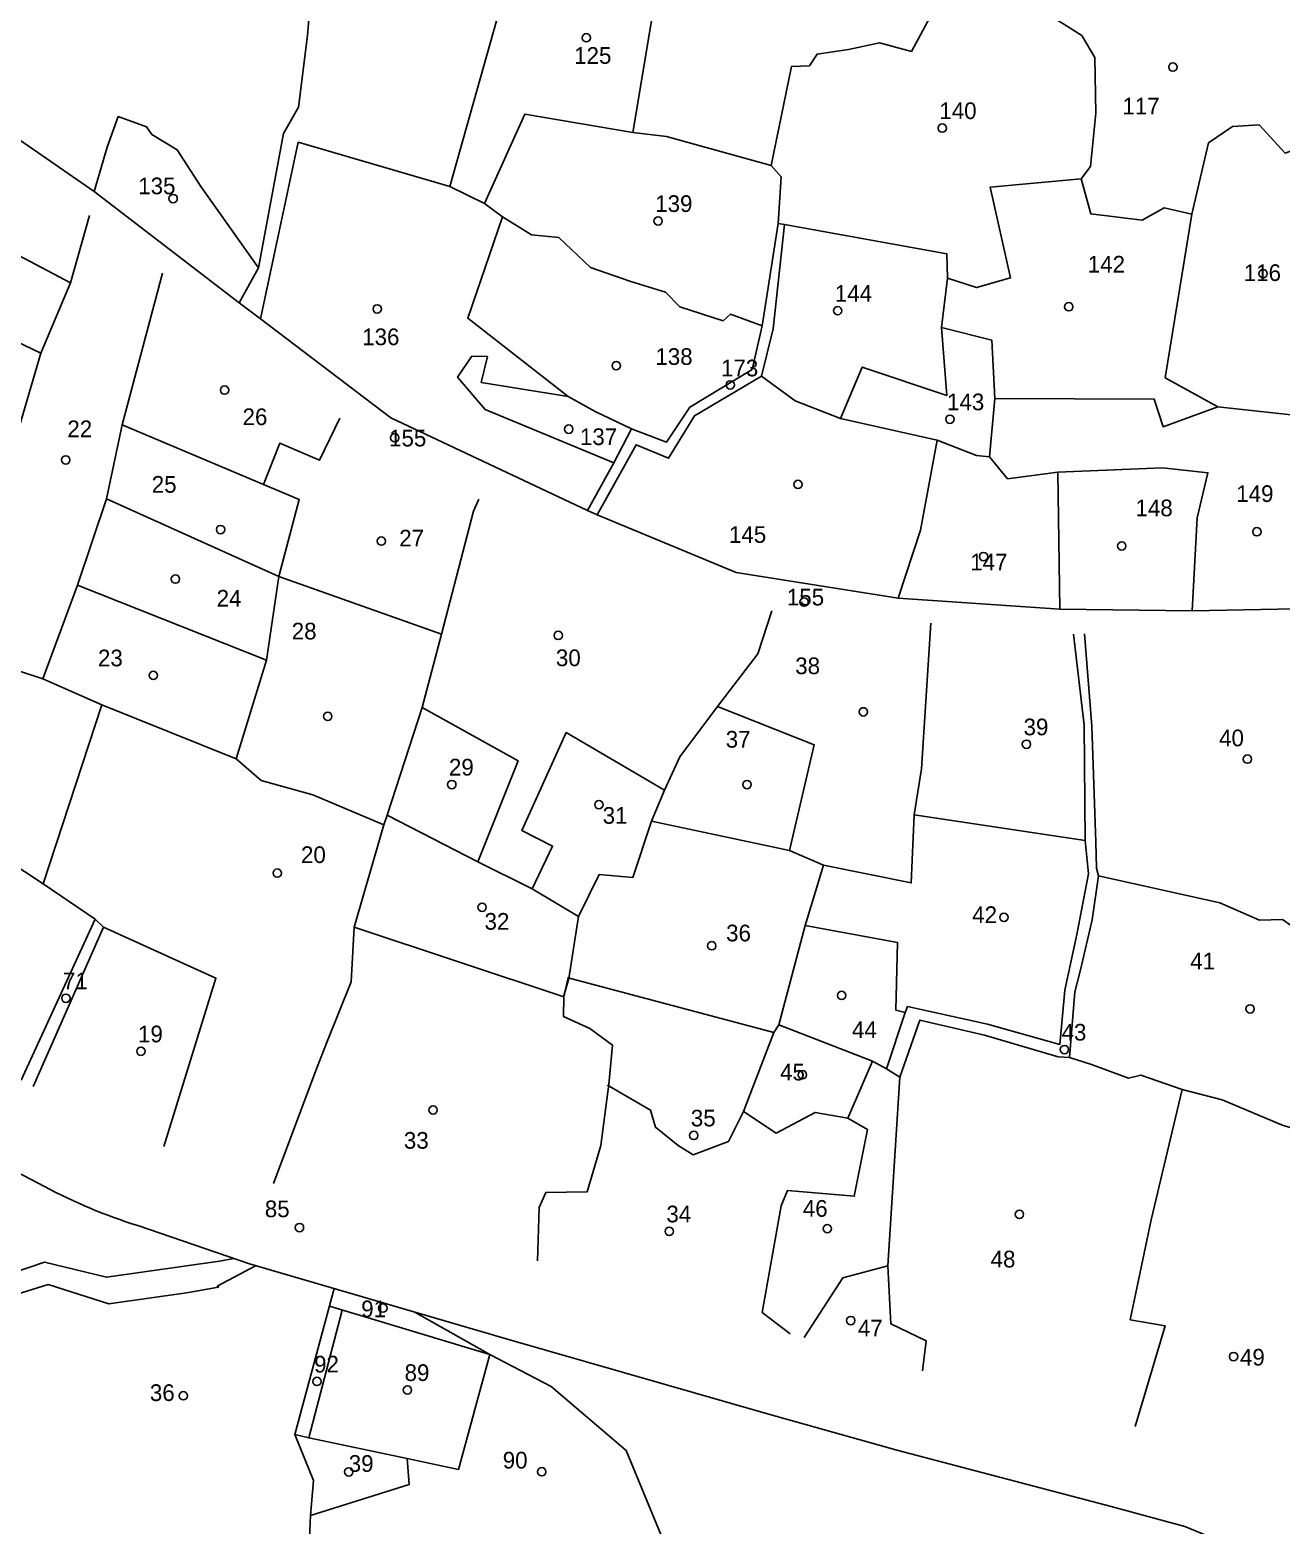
# Model space of a CAD drawing. Extents: x 176571 to 180224, y 250857 to 253450.
# Drawn here: x 178553.2 to 178853, y 251754 to 252112.3 of the extents above; entities that cross this region are included whole.
import ezdxf
from ezdxf.enums import TextEntityAlignment as Align

# ---------------------------------------------------------------- set-up
doc = ezdxf.new("R2010")
doc.units = 0
for name, color, linetype in [('1602', 240, 'Continuous'), ('1603', 240, 'Continuous'), ('A_POINTS', 252, 'Continuous')]:
    doc.layers.add(name, color=color, linetype=linetype)
doc.styles.add('HEBTXT', font='hebtxt.shx')

# ---------------------------------------------------------------- blocks, each defined once
blk = doc.blocks.new('1603')
at = {"layer": 'A_POINTS'}
blk.add_circle((0, 0), 0.25, dxfattribs=at)
at = {"style": 'HEBTXT'}
blk.add_attdef('PARCEL_NUM', text='', height=2, dxfattribs=at).set_placement((0, 1), align=Align.CENTER)
at = {"style": 'HEBTXT', "flags": 1}
blk.add_attdef('LOT_NUM', text='', height=2, dxfattribs=at).set_placement((0, -2.5), align=Align.CENTER)

msp = doc.modelspace()

# ---------------------------------------------------------------- linework, layer by layer
at = {"layer": '1602'}
for points in [[(178632.32, 252207.51), (178630.3, 252202.2), (178629.44, 252193.93), (178628.56, 252184.36), (178625.73, 252177.15), (178625.39, 252169.26), (178624.05, 252157.49), (178622.72, 252149.36), (178622.08, 252144.85), (178622.33, 252134.59), (178621.46, 252127.22), (178620.24, 252117.78), (178619.67, 252110.97), (178617.57, 252093.78), (178613.93, 252087.48), (178608, 252055.3), (178603.36, 252046.92), (178568.58, 252073.62), (178540.21, 252093.13)], [(178720.12, 252179.85), (178710.06, 252161.98), (178697.67, 252087.73)], [(178678.86, 252159.35), (178666.6, 252130.31), (178660.27, 252120.02), (178665.84, 252117.59), (178653.79, 252074.79), (178662.11, 252070.68)], [(178891.43, 252148.68), (178886.15, 252148.27), (178883.11, 252144.44), (178879.22, 252142.58), (178874.47, 252143.09), (178868.81, 252141.19), (178867.29, 252136.06), (178866.72, 252135.95), (178854.88, 252134.97), (178845.58, 252135.25), (178807.45, 252128.8), (178807.88, 252123.95), (178798.27, 252123.15), (178795.49, 252117.12), (178805.26, 252110.97), (178808.38, 252105.72), (178808.62, 252092.34), (178807.35, 252079.6), (178805.12, 252076.65), (178807.37, 252068.23), (178819.66, 252066.69), (178824.94, 252069.68), (178831.6, 252068.14)], [(178780.7, 252120.4), (178770.45, 252118.25), (178764.45, 252107.16), (178756.78, 252109.25), (178749.31, 252107.64), (178741.82, 252106.52), (178739.98, 252103.72), (178735.68, 252103.58), (178730.79, 252079.79), (178733.18, 252077.1), (178732.48, 252065.94), (178728.66, 252041.43), (178726.23, 252030.97), (178711.35, 252021.93), (178705.72, 252013.54), (178697.31, 252016.69), (178693.12, 252008.53), (178686.8, 251997.16)], [(178608, 252055.3), (178594.13, 252074.78), (178588.51, 252083.62), (178582.43, 252087.27), (178581.16, 252089.11), (178574.32, 252091.54), (178571.71, 252084.23), (178568.58, 252073.62)], [(178730.79, 252079.79), (178705.69, 252086.78), (178697.67, 252087.73), (178671.78, 252092.12), (178662.11, 252070.68), (178666.46, 252067.54), (178673.39, 252063.2), (178679.89, 252062.57), (178687.48, 252055.38), (178697.22, 252052.04), (178705.45, 252049.49), (178708.93, 252045.92), (178719.28, 252042.57), (178721.06, 252044.19), (178728.66, 252041.43)], [(178865.73, 252087.22), (178853.95, 252082.77), (178847.72, 252089.58), (178841.33, 252089.19), (178835.58, 252085.23), (178831.6, 252068.14), (178825.19, 252028.95), (178837.86, 252022.02), (178855.37, 252020.06)], [(178653.79, 252074.79), (178617.51, 252085.41), (178608.42, 252043.07)], [(178805.12, 252076.65), (178783.28, 252074.66), (178788.16, 252052.88), (178780.04, 252050.56), (178773.04, 252052.86)], [(178562.93, 252051.73), (178539.27, 252064.14), (178517.12, 252072.31)], [(178567.46, 252067.81), (178562.93, 252051.73), (178555.78, 252034.81), (178550.23, 252015.72), (178543.61, 251992.83), (178543, 251988.17), (178535.42, 251972.16), (178532.71, 251965.93), (178523.16, 251937.49)], [(178666.46, 252067.54), (178658.1, 252043.22), (178682.2, 252024.44), (178688.67, 252020.87), (178697.31, 252016.69)], [(178733.97, 252065.68), (178731.31, 252040.71), (178728.47, 252029.33), (178712.47, 252019.81), (178706.21, 252009.68), (178698.46, 252012.88), (178689.13, 251996.13)], [(178732.48, 252065.94), (178733.97, 252065.68), (178772.91, 252058.62), (178773.04, 252052.86), (178771.59, 252041.01), (178772.91, 252024.71), (178752.61, 252031.51), (178747.44, 252019.22), (178736.57, 252023.41), (178728.47, 252029.33)], [(178555.78, 252034.81), (178530.89, 252046.72), (178513.24, 252052.17)], [(178584.93, 252054), (178575.33, 252017.64), (178571.53, 251999.97), (178564.61, 251979.22), (178556.32, 251956.78)], [(178603.36, 252046.92), (178608.42, 252043.07), (178639.7, 252019.31), (178686.8, 251997.16), (178689.13, 251996.13), (178722.39, 251982.3), (178761.26, 251976.11), (178800.01, 251973.51), (178831.66, 251973.06), (178860.44, 251973.65)], [(178771.59, 252041.01), (178783.66, 252037.97), (178784.36, 252023.98), (178783.12, 252010), (178779.98, 252010.32), (178770.54, 252014), (178747.44, 252019.22)], [(178682.2, 252024.44), (178661.34, 252027.84), (178662.82, 252034.05), (178659.07, 252034.12), (178655.68, 252029.09), (178662.24, 252021.32), (178693.12, 252008.53)], [(178837.86, 252022.02), (178824.73, 252017.21), (178822.59, 252023.81), (178784.36, 252023.98)], [(178627.48, 252019.26), (178622.62, 252009.21), (178613.05, 252013.26), (178609.19, 252003.39), (178617.75, 251999.74), (178612.83, 251981.33), (178609.85, 251961.28), (178602.59, 251937.64)], [(178609.19, 252003.39), (178575.33, 252017.64)], [(178770.54, 252014), (178766.55, 251992.4), (178761.26, 251976.11)], [(178783.12, 252010), (178787.44, 252004.7), (178799.49, 252006.34), (178824.6, 252007.35), (178835.46, 252006.18), (178832.84, 251995.38), (178831.66, 251973.06)], [(178799.49, 252006.34), (178800.01, 251973.51)], [(178651.79, 251967.51), (178612.83, 251981.33), (178571.53, 251999.97)], [(178660.77, 251999.82), (178659.47, 251996.98), (178651.79, 251967.51), (178647.19, 251949.95), (178638.83, 251924.13), (178638, 251921.81), (178630.93, 251897.25), (178630.14, 251884.2), (178624.29, 251869.45), (178621.46, 251862.28), (178611.53, 251835.8)], [(178609.85, 251961.28), (178564.61, 251979.22)], [(178769.03, 251970.12), (178766.85, 251935.21), (178765.06, 251924.18), (178764.37, 251907.89), (178743.37, 251912.17), (178735.19, 251915.68), (178702.13, 251922.67), (178705.26, 251930.09), (178708.95, 251938.08), (178717.97, 251950.19), (178727.63, 251962.75), (178730.98, 251973.12)], [(178638, 251921.81), (178621, 251928.98), (178608.61, 251932.44), (178602.59, 251937.64), (178570.43, 251950.55), (178556.32, 251956.78), (178537.49, 251962.94), (178532.71, 251965.93)], [(178803.22, 251967.47), (178805.77, 251945.71), (178806.01, 251918.06), (178806.83, 251910.04), (178804.04, 251895.49), (178801.18, 251882.18), (178800.01, 251869.18), (178782.6, 251874.05), (178763.48, 251878.22), (178762.91, 251876.84), (178758.45, 251863.31)], [(178805.9, 251967.59), (178807.66, 251945.41), (178808.63, 251917.63), (178808.76, 251911.42), (178809.25, 251909.59), (178807.68, 251899), (178804.93, 251887.02), (178803.55, 251881.8), (178802.3, 251866.04), (178799.54, 251866.18), (178781.92, 251871.37), (178766.46, 251875.01), (178761.67, 251861.3), (178758.75, 251816.09), (178759.49, 251802.16), (178767.97, 251798.1), (178767.09, 251790.97)], [(178570.43, 251950.55), (178556.38, 251907.68)], [(178660.5, 251912.92), (178670.16, 251937.13), (178647.19, 251949.95)], [(178717.97, 251950.19), (178741.11, 251940.99), (178735.19, 251915.68)], [(178705.26, 251930.09), (178681.66, 251943.92), (178671.07, 251920.42), (178678.45, 251916.69), (178673.52, 251906.48)], [(178585.27, 251844.74), (178597.77, 251885.03), (178570.8, 251897.24), (178568.85, 251899.2), (178556.38, 251907.68), (178542.91, 251916.5), (178527.37, 251926.19), (178520.53, 251930.03), (178514.89, 251920.39), (178504.84, 251924.23), (178490.88, 251891.04)], [(178684.66, 251899.8), (178673.52, 251906.48), (178660.5, 251912.92), (178638.83, 251924.13)], [(178702.13, 251922.67), (178697.66, 251909.14), (178689.59, 251909.88), (178684.66, 251899.8), (178682.34, 251884.97), (178681.05, 251880.57), (178681.11, 251880.54)], [(178806.01, 251918.06), (178765.06, 251924.18)], [(178743.37, 251912.17), (178738.93, 251897.65), (178732.66, 251873.89)], [(178809.25, 251909.59), (178838.29, 251903.08), (178847.82, 251898.95), (178853.32, 251899.08), (178855.49, 251897.59), (178861.92, 251897.08), (178870.41, 251896.42), (178880.47, 251895.28), (178890.01, 251893.91), (178895.23, 251892.65), (178895.5, 251891.34), (178893.68, 251886.61), (178884, 251860.98), (178878.14, 251845.88), (178877.71, 251842.43), (178859.03, 251795.76), (178884.77, 251790.97), (178928.49, 251790.05), (178940.85, 251788.57)], [(178568.85, 251899.2), (178551.09, 251860.58)], [(178570.8, 251897.24), (178554.01, 251859.06)], [(178761.67, 251861.3), (178758.45, 251863.31), (178755.06, 251865.13), (178732.66, 251873.89), (178731.44, 251872), (178682.16, 251885.14), (178681.11, 251880.54), (178630.93, 251897.25)], [(178762.91, 251876.84), (178760.71, 251877.34), (178761.08, 251893.58), (178738.93, 251897.65)], [(178681.11, 251880.54), (178681.05, 251875.83), (178687.38, 251873), (178692.82, 251869), (178691.93, 251859.62), (178689.96, 251844.93), (178686.71, 251833.87), (178676.85, 251833.69), (178675.24, 251830.06), (178674.83, 251817.26)], [(178749.2, 251851.5), (178741.37, 251852.86), (178732.01, 251847.92), (178724.21, 251853.1), (178731.44, 251872)], [(178755.06, 251865.13), (178749.2, 251851.5), (178753.88, 251848.77), (178750.72, 251832.76), (178734.73, 251834.17), (178733.24, 251830.47), (178728.67, 251804.92), (178735.35, 251799.83)], [(178877.71, 251842.43), (178864.91, 251846.51), (178853.51, 251849.77), (178838.85, 251855.89), (178829.26, 251858.4), (178819.35, 251861.82), (178816.4, 251861.08), (178807.57, 251864.39), (178802.3, 251866.04)], [(178724.21, 251853.1), (178720.55, 251845.93), (178712.15, 251842.71), (178708.56, 251844.98), (178703.08, 251849.31), (178701.91, 251853.43), (178691.57, 251859.41), (178691.57, 251859.41)], [(178829.26, 251858.4), (178821.88, 251827.14), (178816.84, 251803.17), (178825.2, 251801.72), (178818.01, 251777.57)], [(178602.08, 251817.89), (178598.63, 251817.22), (178571.53, 251813.37), (178556.73, 251816.98), (178549.15, 251814.41)], [(178548.66, 251808.82), (178557.61, 251811.62), (178572.1, 251806.96), (178590.73, 251809.66), (178598.42, 251810.99), (178598.07, 251811.22), (178607.41, 251816.15)], [(178758.75, 251816.09), (178747.99, 251813.25), (178738.68, 251798.9)], [(178626.12, 251810.67), (178616.65, 251775.71), (178621.16, 251764.63), (178620.42, 251756.25), (178620.13, 251749.19)], [(178624.96, 251806.42), (178663.36, 251794.84), (178655.92, 251767.32), (178643.56, 251769.93), (178620, 251774.84), (178616.65, 251775.71)], [(178628.04, 251805.49), (178620, 251774.84)], [(178645.26, 251805.07), (178663.36, 251794.84), (178678.13, 251787.15), (178696.05, 251771.86), (178708.89, 251740.67)], [(178643.56, 251769.93), (178644.04, 251763.65), (178620.42, 251756.25)]]:
    msp.add_lwpolyline(points, dxfattribs=at)
msp.add_lwpolyline([(178545, 251841.2), (178556.72, 251835.09, 0.046281), (178579.05, 251825.73), (178605.83, 251816.61), (178668.45, 251798.28), (178729.89, 251780.59), (178761.24, 251771.83), (178812.28, 251758.4), (178829.95, 251753.66), (178841.34, 251748.88, 0.148287), (178880.22, 251741), (178903.56, 251740.55), (178915.82, 251741.04)], format="xyb", dxfattribs=at)

# ---------------------------------------------------------------- block references
at = {"layer": '1603'}
ref = msp.add_blockref('1603', (178686.52, 252110.43), dxfattribs=dict(at, xscale=4, yscale=4, zscale=4))
ref.add_attrib('PARCEL_NUM', '125', (178683.6, 252104.19), dxfattribs={"layer": '0', "height": 4, "style": 'HEBTXT'})
ref = msp.add_blockref('1603', (178827.07, 252103.42), dxfattribs=dict(at, xscale=4, yscale=4, zscale=4))
ref.add_attrib('PARCEL_NUM', '117', (178814.96, 252092.07), dxfattribs={"layer": '0', "height": 4, "style": 'HEBTXT'})
ref = msp.add_blockref('1603', (178771.79, 252088.8), dxfattribs=dict(at, xscale=4, yscale=4, zscale=4))
ref.add_attrib('PARCEL_NUM', '140', (178771.1, 252090.95), dxfattribs={"layer": '0', "height": 4, "style": 'HEBTXT'})
ref = msp.add_blockref('1603', (178587.52, 252071.91), dxfattribs=dict(at, xscale=4, yscale=4, zscale=4))
ref.add_attrib('PARCEL_NUM', '135', (178579.15, 252072.93), dxfattribs={"layer": '0', "height": 4, "style": 'HEBTXT'})
ref = msp.add_blockref('1603', (178703.71, 252066.53), dxfattribs=dict(at, xscale=4, yscale=4, zscale=4))
ref.add_attrib('PARCEL_NUM', '139', (178703.02, 252068.69), dxfattribs={"layer": '0', "height": 4, "style": 'HEBTXT'})
ref = msp.add_blockref('1603', (178802.1, 252045.96), dxfattribs=dict(at, xscale=4, yscale=4, zscale=4))
ref.add_attrib('PARCEL_NUM', '142', (178806.66, 252054.16), dxfattribs={"layer": '0', "height": 4, "style": 'HEBTXT'})
ref = msp.add_blockref('1603', (178848.68, 252053.9), dxfattribs=dict(at, xscale=4, yscale=4, zscale=4))
ref.add_attrib('PARCEL_NUM', '116', (178844.04, 252052.14), dxfattribs={"layer": '0', "height": 4, "style": 'HEBTXT'})
ref = msp.add_blockref('1603', (178746.75, 252045.03), dxfattribs=dict(at, xscale=4, yscale=4, zscale=4))
ref.add_attrib('PARCEL_NUM', '144', (178746.06, 252047.18), dxfattribs={"layer": '0', "height": 4, "style": 'HEBTXT'})
ref = msp.add_blockref('1603', (178636.41, 252045.45), dxfattribs=dict(at, xscale=4, yscale=4, zscale=4))
ref.add_attrib('PARCEL_NUM', '136', (178632.81, 252036.76), dxfattribs={"layer": '0', "height": 4, "style": 'HEBTXT'})
ref = msp.add_blockref('1603', (178693.68, 252031.86), dxfattribs=dict(at, xscale=4, yscale=4, zscale=4))
ref.add_attrib('PARCEL_NUM', '138', (178703.06, 252032.03), dxfattribs={"layer": '0', "height": 4, "style": 'HEBTXT'})
ref = msp.add_blockref('1603', (178721, 252027.25), dxfattribs=dict(at, xscale=4, yscale=4, zscale=4))
ref.add_attrib('PARCEL_NUM', '173', (178718.79, 252029.29), dxfattribs={"layer": '0', "height": 4, "style": 'HEBTXT'})
ref = msp.add_blockref('1603', (178599.84, 252026), dxfattribs=dict(at, xscale=4, yscale=4, zscale=4))
ref.add_attrib('PARCEL_NUM', '26', (178604.15, 252017.6), dxfattribs={"layer": '0', "height": 4, "style": 'HEBTXT'})
ref = msp.add_blockref('1603', (178773.64, 252019), dxfattribs=dict(at, xscale=4, yscale=4, zscale=4))
ref.add_attrib('PARCEL_NUM', '143', (178772.94, 252021.16), dxfattribs={"layer": '0', "height": 4, "style": 'HEBTXT'})
ref = msp.add_blockref('1603', (178561.8, 252009.27), dxfattribs=dict(at, xscale=4, yscale=4, zscale=4))
ref.add_attrib('PARCEL_NUM', '22', (178562.17, 252014.71), dxfattribs={"layer": '0', "height": 4, "style": 'HEBTXT'})
ref = msp.add_blockref('1603', (178640.61, 252014.58), dxfattribs=dict(at, xscale=4, yscale=4, zscale=4))
ref.add_attrib('PARCEL_NUM', '155', (178639.25, 252012.49), dxfattribs={"layer": '0', "height": 4, "style": 'HEBTXT'})
ref = msp.add_blockref('1603', (178682.31, 252016.63), dxfattribs=dict(at, xscale=4, yscale=4, zscale=4))
ref.add_attrib('PARCEL_NUM', '137', (178684.98, 252012.82), dxfattribs={"layer": '0', "height": 4, "style": 'HEBTXT'})
ref = msp.add_blockref('1603', (178598.88, 251992.56), dxfattribs=dict(at, xscale=4, yscale=4, zscale=4))
ref.add_attrib('PARCEL_NUM', '25', (178582.39, 252001.4), dxfattribs={"layer": '0', "height": 4, "style": 'HEBTXT'})
ref = msp.add_blockref('1603', (178737.23, 252003.38), dxfattribs=dict(at, xscale=4, yscale=4, zscale=4))
ref.add_attrib('PARCEL_NUM', '145', (178720.69, 251989.38), dxfattribs={"layer": '0', "height": 4, "style": 'HEBTXT'})
ref = msp.add_blockref('1603', (178847.2, 251992.04), dxfattribs=dict(at, xscale=4, yscale=4, zscale=4))
ref.add_attrib('PARCEL_NUM', '149', (178842.24, 251999.18), dxfattribs={"layer": '0', "height": 4, "style": 'HEBTXT'})
ref = msp.add_blockref('1603', (178814.8, 251988.63), dxfattribs=dict(at, xscale=4, yscale=4, zscale=4))
ref.add_attrib('PARCEL_NUM', '148', (178818.1, 251995.75), dxfattribs={"layer": '0', "height": 4, "style": 'HEBTXT'})
ref = msp.add_blockref('1603', (178637.4, 251989.79), dxfattribs=dict(at, xscale=4, yscale=4, zscale=4))
ref.add_attrib('PARCEL_NUM', '27', (178641.69, 251988.52), dxfattribs={"layer": '0', "height": 4, "style": 'HEBTXT'})
ref = msp.add_blockref('1603', (178781.69, 251986.09), dxfattribs=dict(at, xscale=4, yscale=4, zscale=4))
ref.add_attrib('PARCEL_NUM', '147', (178778.5, 251982.78), dxfattribs={"layer": '0', "height": 4, "style": 'HEBTXT'})
ref = msp.add_blockref('1603', (178588.07, 251980.7), dxfattribs=dict(at, xscale=4, yscale=4, zscale=4))
ref.add_attrib('PARCEL_NUM', '24', (178597.94, 251974.1), dxfattribs={"layer": '0', "height": 4, "style": 'HEBTXT'})
ref = msp.add_blockref('1603', (178738.71, 251975.19), dxfattribs=dict(at, xscale=4, yscale=4, zscale=4))
ref.add_attrib('PARCEL_NUM', '155', (178734.57, 251974.37), dxfattribs={"layer": '0', "height": 4, "style": 'HEBTXT'})
ref = msp.add_blockref('1603', (178624.56, 251947.8), dxfattribs=dict(at, xscale=4, yscale=4, zscale=4))
ref.add_attrib('PARCEL_NUM', '28', (178615.93, 251966.23), dxfattribs={"layer": '0', "height": 4, "style": 'HEBTXT'})
ref = msp.add_blockref('1603', (178679.78, 251967.18), dxfattribs=dict(at, xscale=4, yscale=4, zscale=4))
ref.add_attrib('PARCEL_NUM', '30', (178679.23, 251959.83), dxfattribs={"layer": '0', "height": 4, "style": 'HEBTXT'})
ref = msp.add_blockref('1603', (178582.77, 251957.62), dxfattribs=dict(at, xscale=4, yscale=4, zscale=4))
ref.add_attrib('PARCEL_NUM', '23', (178569.5, 251959.79), dxfattribs={"layer": '0', "height": 4, "style": 'HEBTXT'})
ref = msp.add_blockref('1603', (178752.88, 251948.88), dxfattribs=dict(at, xscale=4, yscale=4, zscale=4))
ref.add_attrib('PARCEL_NUM', '38', (178736.57, 251957.91), dxfattribs={"layer": '0', "height": 4, "style": 'HEBTXT'})
ref = msp.add_blockref('1603', (178791.98, 251941.11), dxfattribs=dict(at, xscale=4, yscale=4, zscale=4))
ref.add_attrib('PARCEL_NUM', '39', (178791.28, 251943.26), dxfattribs={"layer": '0', "height": 4, "style": 'HEBTXT'})
ref = msp.add_blockref('1603', (178725.02, 251931.45), dxfattribs=dict(at, xscale=4, yscale=4, zscale=4))
ref.add_attrib('PARCEL_NUM', '37', (178719.91, 251940.3), dxfattribs={"layer": '0', "height": 4, "style": 'HEBTXT'})
ref = msp.add_blockref('1603', (178844.91, 251937.55), dxfattribs=dict(at, xscale=4, yscale=4, zscale=4))
ref.add_attrib('PARCEL_NUM', '40', (178838.13, 251940.62), dxfattribs={"layer": '0', "height": 4, "style": 'HEBTXT'})
ref = msp.add_blockref('1603', (178654.29, 251931.46), dxfattribs=dict(at, xscale=4, yscale=4, zscale=4))
ref.add_attrib('PARCEL_NUM', '29', (178653.6, 251933.62), dxfattribs={"layer": '0', "height": 4, "style": 'HEBTXT'})
ref = msp.add_blockref('1603', (178689.54, 251926.64), dxfattribs=dict(at, xscale=4, yscale=4, zscale=4))
ref.add_attrib('PARCEL_NUM', '31', (178690.44, 251922.05), dxfattribs={"layer": '0', "height": 4, "style": 'HEBTXT'})
ref = msp.add_blockref('1603', (178612.47, 251910.24), dxfattribs=dict(at, xscale=4, yscale=4, zscale=4))
ref.add_attrib('PARCEL_NUM', '20', (178618.15, 251912.64), dxfattribs={"layer": '0', "height": 4, "style": 'HEBTXT'})
ref = msp.add_blockref('1603', (178661.55, 251902.03), dxfattribs=dict(at, xscale=4, yscale=4, zscale=4))
ref.add_attrib('PARCEL_NUM', '32', (178662.13, 251896.66), dxfattribs={"layer": '0', "height": 4, "style": 'HEBTXT'})
ref = msp.add_blockref('1603', (178786.57, 251899.62), dxfattribs=dict(at, xscale=4, yscale=4, zscale=4))
ref.add_attrib('PARCEL_NUM', '42', (178778.98, 251898.26), dxfattribs={"layer": '0', "height": 4, "style": 'HEBTXT'})
ref = msp.add_blockref('1603', (178716.58, 251892.82), dxfattribs=dict(at, xscale=4, yscale=4, zscale=4))
ref.add_attrib('PARCEL_NUM', '36', (178720.01, 251893.87), dxfattribs={"layer": '0', "height": 4, "style": 'HEBTXT'})
ref = msp.add_blockref('1603', (178845.55, 251877.69), dxfattribs=dict(at, xscale=4, yscale=4, zscale=4))
ref.add_attrib('PARCEL_NUM', '41', (178831.22, 251887.15), dxfattribs={"layer": '0', "height": 4, "style": 'HEBTXT'})
ref = msp.add_blockref('1603', (178561.81, 251880.23), dxfattribs=dict(at, xscale=4, yscale=4, zscale=4))
ref.add_attrib('PARCEL_NUM', '71', (178561.12, 251882.39), dxfattribs={"layer": '0', "height": 4, "style": 'HEBTXT'})
ref = msp.add_blockref('1603', (178747.69, 251880.92), dxfattribs=dict(at, xscale=4, yscale=4, zscale=4))
ref.add_attrib('PARCEL_NUM', '44', (178750.18, 251870.71), dxfattribs={"layer": '0', "height": 4, "style": 'HEBTXT'})
ref = msp.add_blockref('1603', (178579.8, 251867.52), dxfattribs=dict(at, xscale=4, yscale=4, zscale=4))
ref.add_attrib('PARCEL_NUM', '19', (178579.1, 251869.67), dxfattribs={"layer": '0', "height": 4, "style": 'HEBTXT'})
ref = msp.add_blockref('1603', (178801.07, 251867.93), dxfattribs=dict(at, xscale=4, yscale=4, zscale=4))
ref.add_attrib('PARCEL_NUM', '43', (178800.38, 251870.09), dxfattribs={"layer": '0', "height": 4, "style": 'HEBTXT'})
ref = msp.add_blockref('1603', (178738.3, 251861.89), dxfattribs=dict(at, xscale=4, yscale=4, zscale=4))
ref.add_attrib('PARCEL_NUM', '45', (178732.94, 251860.53), dxfattribs={"layer": '0', "height": 4, "style": 'HEBTXT'})
ref = msp.add_blockref('1603', (178649.8, 251853.45), dxfattribs=dict(at, xscale=4, yscale=4, zscale=4))
ref.add_attrib('PARCEL_NUM', '33', (178642.8, 251844.17), dxfattribs={"layer": '0', "height": 4, "style": 'HEBTXT'})
ref = msp.add_blockref('1603', (178712.25, 251847.35), dxfattribs=dict(at, xscale=4, yscale=4, zscale=4))
ref.add_attrib('PARCEL_NUM', '35', (178711.56, 251849.51), dxfattribs={"layer": '0', "height": 4, "style": 'HEBTXT'})
ref = msp.add_blockref('1603', (178617.79, 251825.28), dxfattribs=dict(at, xscale=4, yscale=4, zscale=4))
ref.add_attrib('PARCEL_NUM', '85', (178609.48, 251827.75), dxfattribs={"layer": '0', "height": 4, "style": 'HEBTXT'})
ref = msp.add_blockref('1603', (178706.38, 251824.36), dxfattribs=dict(at, xscale=4, yscale=4, zscale=4))
ref.add_attrib('PARCEL_NUM', '34', (178705.69, 251826.52), dxfattribs={"layer": '0', "height": 4, "style": 'HEBTXT'})
ref = msp.add_blockref('1603', (178744.27, 251825.01), dxfattribs=dict(at, xscale=4, yscale=4, zscale=4))
ref.add_attrib('PARCEL_NUM', '46', (178738.39, 251827.86), dxfattribs={"layer": '0', "height": 4, "style": 'HEBTXT'})
ref = msp.add_blockref('1603', (178790.28, 251828.44), dxfattribs=dict(at, xscale=4, yscale=4, zscale=4))
ref.add_attrib('PARCEL_NUM', '48', (178783.39, 251815.72), dxfattribs={"layer": '0', "height": 4, "style": 'HEBTXT'})
ref = msp.add_blockref('1603', (178637.76, 251805.97), dxfattribs=dict(at, xscale=4, yscale=4, zscale=4))
ref.add_attrib('PARCEL_NUM', '91', (178632.58, 251803.78), dxfattribs={"layer": '0', "height": 4, "style": 'HEBTXT'})
ref = msp.add_blockref('1603', (178749.89, 251802.99), dxfattribs=dict(at, xscale=4, yscale=4, zscale=4))
ref.add_attrib('PARCEL_NUM', '47', (178751.58, 251799.18), dxfattribs={"layer": '0', "height": 4, "style": 'HEBTXT'})
ref = msp.add_blockref('1603', (178841.59, 251794.35), dxfattribs=dict(at, xscale=4, yscale=4, zscale=4))
ref.add_attrib('PARCEL_NUM', '49', (178843.13, 251792.2), dxfattribs={"layer": '0', "height": 4, "style": 'HEBTXT'})
ref = msp.add_blockref('1603', (178621.98, 251788.39), dxfattribs=dict(at, xscale=4, yscale=4, zscale=4))
ref.add_attrib('PARCEL_NUM', '92', (178621.29, 251790.54), dxfattribs={"layer": '0', "height": 4, "style": 'HEBTXT'})
ref = msp.add_blockref('1603', (178643.66, 251786.34), dxfattribs=dict(at, xscale=4, yscale=4, zscale=4))
ref.add_attrib('PARCEL_NUM', '89', (178642.97, 251788.5), dxfattribs={"layer": '0', "height": 4, "style": 'HEBTXT'})
ref = msp.add_blockref('1603', (178589.96, 251784.95), dxfattribs=dict(at, xscale=4, yscale=4, zscale=4))
ref.add_attrib('PARCEL_NUM', '36', (178581.94, 251783.7), dxfattribs={"layer": '0', "height": 4, "style": 'HEBTXT'})
ref = msp.add_blockref('1603', (178675.85, 251766.74), dxfattribs=dict(at, xscale=4, yscale=4, zscale=4))
ref.add_attrib('PARCEL_NUM', '90', (178666.49, 251767.52), dxfattribs={"layer": '0', "height": 4, "style": 'HEBTXT'})
ref = msp.add_blockref('1603', (178629.59, 251766.72), dxfattribs=dict(at, xscale=4, yscale=4, zscale=4))
ref.add_attrib('PARCEL_NUM', '39', (178629.59, 251766.72), dxfattribs={"layer": '0', "height": 4, "style": 'HEBTXT'})

doc.saveas('drawing.dxf')
